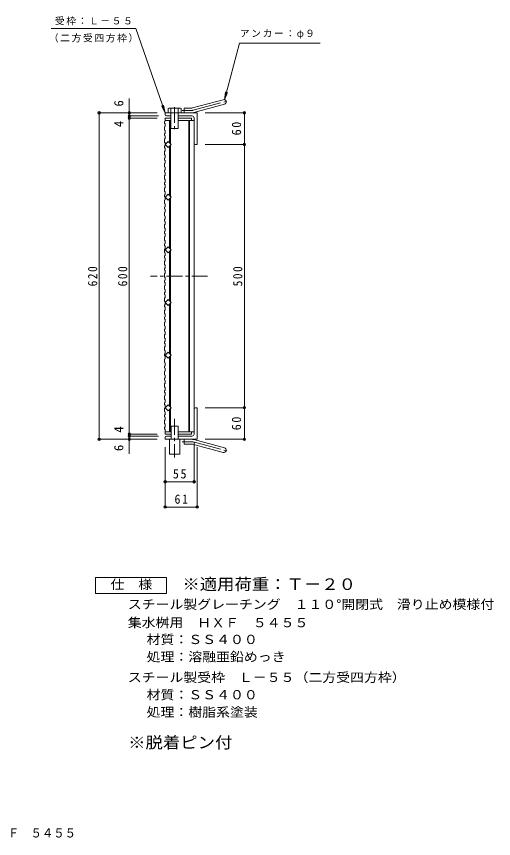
# Model space of a CAD drawing. Units: millimetres, scale not verified. Extents: x -909 to 1035, y -823 to 810.
# Drawn here: x 129 to 1035, y -823 to 738 of the extents above; entities that cross this region are included whole.
import ezdxf
from ezdxf.enums import TextEntityAlignment as Align

# ---------------------------------------------------------------- set-up
doc = ezdxf.new("R2010")
doc.units = ezdxf.units.MM
doc.header["$LTSCALE"] = 6
doc.header["$PDMODE"] = 32
doc.header["$PDSIZE"] = 4.8
doc.linetypes.add('CHAIN1', pattern=[8, 5, -1, 1, -1])
doc.linetypes.add('CHAIN2', pattern=[12, 9, -1, 1, -1])
for name, color, linetype, lineweight in [('A-1_ピット', 2, 'Continuous', 9), ('A-2_蓋', 3, 'Continuous', 9), ('A-4_寸法', 7, 'Continuous', 9), ('A-5_仕様文', 7, 'Continuous', 9), ('A-9_ｸｯｼｮﾝ材', 4, 'Continuous', 9), ('F-4_F-4ﾚｲﾔ', 2, 'Continuous', 9)]:
    doc.layers.add(name, color=color, linetype=linetype, lineweight=lineweight)
doc.layers.add('F-5_F-5ﾚｲﾔ', color=2, linetype='Continuous')
doc.styles.add('ＭＳ ゴシック', font='')
doc.styles.get('ＭＳ ゴシック').set_extended_font_data('MS Gothic')

msp = doc.modelspace()

# ---------------------------------------------------------------- linework, layer by layer
at = {"layer": 'A-1_ピット'}
for p, q in [((463.227, 564.769), (521.418, 580.361)), ((447.082, 555.462), (447.082, 564.462)), ((460.898, 564.462), (447.082, 564.462)), ((465.556, 556.076), (523.747, 571.668)), ((411.083, 551.962), (411.083, 555.462)), ((472.082, 555.462), (411.083, 555.462)), ((422.083, 549.462), (413.582, 549.462)), ((462.082, 549.462), (436.083, 549.462)), ((472.082, 555.462), (472.082, 495.462)), ((466.083, 545.462), (466.083, 497.962)), ((468.582, 495.462), (472.082, 495.462)), ((466.083, -54.538), (466.083, -7.038)), ((468.582, -4.538), (472.082, -4.538)), ((472.082, -4.538), (472.082, -64.538)), ((411.083, -61.038), (411.083, -64.538)), ((422.583, -58.538), (413.582, -58.538)), ((462.082, -58.538), (435.583, -58.538)), ((472.082, -64.538), (411.083, -64.538)), ((447.082, -64.538), (447.082, -73.538)), ((460.898, -73.538), (447.082, -73.538)), ((463.227, -73.844), (521.418, -89.436)), ((465.556, -65.151), (523.747, -80.743))]:
    msp.add_line(p, q, dxfattribs=at)
at = {"layer": 'A-1_ピット', "linetype": 'CHAIN2'}
for p, q in [((464.392, 560.422), (529.558, 577.884)), ((460.898, 559.962), (443.278, 559.962)), ((460.898, -69.038), (443.278, -69.038)), ((464.392, -69.498), (529.558, -86.959))]:
    msp.add_line(p, q, dxfattribs=at)
at = {"layer": 'A-1_ピット'}
for centre, radius, start, end in [((522.583, 576.014), 4.5, 285.00014, 104.99991), ((460.898, 573.463), 9, 270, 285.00002), ((413.582, 551.962), 2.5, 180, 270), ((460.898, 573.463), 18, 270, 285), ((462.082, 545.462), 4, 0, 90), ((468.582, 497.962), 2.5, 180, 270), ((468.582, -7.038), 2.5, 90, 180), ((413.582, -61.038), 2.5, 90, 180), ((462.082, -54.538), 4, 270, 0), ((460.898, -82.538), 18, 75, 90), ((460.898, -82.538), 9, 74.99998, 90), ((522.583, -85.09), 4.5, 255.00009, 74.99986)]:
    msp.add_arc(centre, radius, start, end, dxfattribs=at)
at = {"layer": 'A-1_ピット', "linetype": 'CHAIN2'}
for centre, start, end in [((460.898, 573.462), 270, 284.99995), ((460.898, -82.538), 75.00005, 90)]:
    msp.add_arc(centre, 13.5, start, end, dxfattribs=at)
at = {"layer": 'A-2_蓋'}
for p, q in [((409.583, 538.819), (411.083, 539.819)), ((409.583, 538.819), (409.583, 535.819)), ((409.583, 535.819), (411.083, 534.819)), ((411.083, 545.462), (411.083, 539.819)), ((411.083, 545.462), (422.083, 545.462)), ((411.083, 540.962), (422.083, 540.962)), ((411.083, 534.819), (411.083, 529.706)), ((419.583, 540.962), (419.583, 498.276)), ((421.083, 540.962), (421.083, 496.776)), ((436.083, 545.462), (461.083, 545.462)), ((456.083, 540.962), (456.083, -50.038)), ((457.582, 540.962), (457.582, -50.038)), ((461.083, 545.462), (461.083, 540.962)), ((409.583, 528.706), (411.083, 529.706)), ((409.583, 528.706), (409.583, 522.706)), ((409.583, 522.706), (411.083, 521.706)), ((409.583, 515.593), (411.083, 516.593)), ((409.583, 515.593), (409.583, 512.593)), ((411.083, 516.593), (411.083, 521.706)), ((409.583, 512.593), (411.083, 511.593)), ((409.583, 505.48), (411.083, 506.48)), ((409.583, 505.48), (409.583, 499.48)), ((411.083, 511.593), (411.083, 506.48)), ((409.583, 499.48), (411.083, 498.48)), ((409.583, 492.367), (411.083, 493.367)), ((409.583, 492.367), (409.583, 489.367)), ((409.583, 489.367), (411.083, 488.367)), ((411.083, 493.367), (411.083, 498.48)), ((411.083, 488.367), (411.083, 483.254)), ((419.583, 492.649), (419.583, 398.276)), ((421.083, 494.149), (421.083, 396.776)), ((409.583, 482.254), (411.083, 483.254)), ((409.583, 482.254), (409.583, 476.254)), ((409.583, 476.254), (411.083, 475.254)), ((409.583, 469.141), (411.083, 470.141)), ((409.583, 469.141), (409.583, 466.141)), ((411.083, 470.141), (411.083, 475.254)), ((409.583, 466.141), (411.083, 465.141)), ((409.583, 459.028), (411.083, 460.028)), ((409.583, 459.028), (409.583, 453.028)), ((409.583, 453.028), (411.083, 452.028)), ((411.083, 465.141), (411.083, 460.028)), ((409.583, 445.915), (411.083, 446.915)), ((409.583, 445.915), (409.583, 442.915)), ((409.583, 442.915), (411.083, 441.915)), ((411.083, 446.915), (411.083, 452.028)), ((411.083, 441.915), (411.083, 436.802)), ((409.583, 435.802), (411.083, 436.802)), ((409.583, 435.802), (409.583, 429.802)), ((409.583, 429.802), (411.083, 428.802)), ((409.583, 422.689), (411.083, 423.689)), ((409.583, 422.689), (409.583, 419.689)), ((411.083, 423.689), (411.083, 428.802)), ((409.583, 419.689), (411.083, 418.689)), ((409.583, 412.576), (411.083, 413.576)), ((409.583, 412.576), (409.583, 406.576)), ((409.583, 406.576), (411.083, 405.576)), ((411.083, 418.689), (411.083, 413.576)), ((409.583, 399.463), (411.083, 400.463)), ((409.583, 399.463), (409.583, 396.463)), ((409.583, 396.463), (411.083, 395.463)), ((409.583, 389.35), (411.083, 390.35)), ((411.083, 400.463), (411.083, 405.576)), ((411.083, 395.463), (411.083, 390.35)), ((419.583, 392.649), (419.583, 298.276)), ((421.083, 394.148), (421.083, 296.776)), ((409.583, 389.35), (409.583, 383.35)), ((409.583, 383.35), (411.083, 382.35)), ((409.583, 376.237), (411.083, 377.237)), ((409.583, 376.237), (409.583, 373.237)), ((411.083, 377.237), (411.083, 382.35)), ((409.583, 373.237), (411.083, 372.237)), ((409.583, 366.124), (411.083, 367.124)), ((409.583, 366.124), (409.583, 360.124)), ((409.583, 360.124), (411.083, 359.124)), ((411.083, 372.237), (411.083, 367.124)), ((411.083, 354.011), (411.083, 359.124)), ((409.583, 353.011), (411.083, 354.011)), ((409.583, 353.011), (409.583, 350.011)), ((409.583, 350.011), (411.083, 349.011)), ((409.583, 342.898), (411.083, 343.898)), ((411.083, 349.011), (411.083, 343.898)), ((409.583, 342.898), (409.583, 336.898)), ((409.583, 336.898), (411.083, 335.898)), ((409.583, 329.785), (411.083, 330.785)), ((409.583, 329.785), (409.583, 326.785)), ((411.083, 330.785), (411.083, 335.898)), ((409.583, 326.785), (411.083, 325.785)), ((409.583, 319.672), (411.083, 320.672)), ((409.583, 319.672), (409.583, 313.672)), ((409.583, 313.672), (411.083, 312.672)), ((411.083, 325.785), (411.083, 320.672)), ((411.083, 307.559), (411.083, 312.672)), ((409.583, 306.559), (411.083, 307.559)), ((409.583, 306.559), (409.583, 303.559)), ((409.583, 303.559), (411.083, 302.559)), ((409.583, 296.446), (411.083, 297.446)), ((411.083, 302.559), (411.083, 297.446)), ((409.583, 296.446), (409.583, 290.446)), ((409.583, 290.446), (411.083, 289.446)), ((409.583, 283.333), (411.083, 284.333)), ((409.583, 283.333), (409.583, 280.333)), ((411.083, 284.333), (411.083, 289.446)), ((419.583, 198.276), (419.583, 292.649)), ((421.083, 196.776), (421.083, 294.149)), ((409.583, 280.333), (411.083, 279.333)), ((409.583, 273.22), (411.083, 274.22)), ((409.583, 273.22), (409.583, 267.22)), ((409.583, 267.22), (411.083, 266.22)), ((411.083, 279.333), (411.083, 274.22)), ((411.083, 261.107), (411.083, 266.22)), ((409.583, 260.107), (411.083, 261.107)), ((409.583, 260.107), (409.583, 257.107)), ((409.583, 257.107), (411.083, 256.107)), ((409.583, 249.994), (411.083, 250.994)), ((409.583, 249.994), (409.583, 243.994)), ((411.083, 256.107), (411.083, 250.994)), ((409.583, 243.994), (411.083, 242.994)), ((409.583, 236.881), (411.083, 237.881)), ((409.583, 236.881), (409.583, 233.881)), ((411.083, 237.881), (411.083, 242.994)), ((409.583, 233.881), (411.083, 232.881)), ((409.583, 226.768), (411.083, 227.768)), ((409.583, 226.768), (409.583, 220.768)), ((409.583, 220.768), (411.083, 219.768)), ((411.083, 232.881), (411.083, 227.768)), ((411.083, 214.655), (411.083, 219.768)), ((409.583, 213.655), (411.083, 214.655)), ((409.583, 213.655), (409.583, 210.655)), ((409.583, 210.655), (411.083, 209.655)), ((409.583, 203.542), (411.083, 204.542)), ((409.583, 203.542), (409.583, 197.542)), ((411.083, 209.655), (411.083, 204.542)), ((409.583, 197.542), (411.083, 196.542)), ((409.583, 190.429), (411.083, 191.429)), ((409.583, 190.429), (409.583, 187.429)), ((409.583, 187.429), (411.083, 186.429)), ((411.083, 191.429), (411.083, 196.542)), ((419.583, 98.276), (419.583, 192.649)), ((421.083, 96.776), (421.083, 194.148)), ((409.583, 180.316), (411.083, 181.316)), ((409.583, 180.316), (409.583, 174.316)), ((409.583, 174.316), (411.083, 173.316)), ((411.083, 186.429), (411.083, 181.316)), ((411.083, 168.203), (411.083, 173.316)), ((409.583, 167.203), (411.083, 168.203)), ((409.583, 167.203), (409.583, 164.203)), ((409.583, 164.203), (411.083, 163.203)), ((409.583, 157.09), (411.083, 158.09)), ((409.583, 157.09), (409.583, 151.09)), ((411.083, 163.203), (411.083, 158.09)), ((409.583, 151.09), (411.083, 150.09)), ((409.583, 143.977), (411.083, 144.977)), ((409.583, 143.977), (409.583, 140.977)), ((409.583, 140.977), (411.083, 139.977)), ((411.083, 144.977), (411.083, 150.09)), ((409.583, 133.864), (411.083, 134.864)), ((409.583, 133.864), (409.583, 127.864)), ((409.583, 127.864), (411.083, 126.864)), ((411.083, 139.977), (411.083, 134.864)), ((411.083, 121.751), (411.083, 126.864)), ((409.583, 120.751), (411.083, 121.751)), ((409.583, 120.751), (409.583, 117.751)), ((409.583, 117.751), (411.083, 116.751)), ((409.583, 110.638), (411.083, 111.638)), ((409.583, 110.638), (409.583, 104.638)), ((411.083, 116.751), (411.083, 111.638)), ((409.583, 104.638), (411.083, 103.638)), ((409.583, 97.525), (411.083, 98.525)), ((409.583, 97.525), (409.583, 94.525)), ((409.583, 94.525), (411.083, 93.525)), ((411.083, 98.525), (411.083, 103.638)), ((421.083, -3.224), (421.083, 94.149)), ((409.583, 87.412), (411.083, 88.412)), ((409.583, 87.412), (409.583, 81.412)), ((409.583, 81.412), (411.083, 80.412)), ((411.083, 93.525), (411.083, 88.412)), ((411.083, 75.299), (411.083, 80.412)), ((419.583, -1.724), (419.583, 92.649)), ((409.583, 74.299), (411.083, 75.299)), ((409.583, 74.299), (409.583, 71.299)), ((409.583, 71.299), (411.083, 70.299)), ((409.583, 64.186), (411.083, 65.186)), ((409.583, 64.186), (409.583, 58.186)), ((411.083, 70.299), (411.083, 65.186)), ((409.583, 58.186), (411.083, 57.186)), ((409.583, 51.073), (411.083, 52.073)), ((409.583, 51.073), (409.583, 48.073)), ((409.583, 48.073), (411.083, 47.073)), ((411.083, 52.073), (411.083, 57.186)), ((411.083, 47.073), (411.083, 41.96)), ((409.583, 40.96), (411.083, 41.96)), ((409.583, 40.96), (409.583, 34.96)), ((409.583, 34.96), (411.083, 33.96)), ((411.083, 28.847), (411.083, 33.96)), ((409.583, 27.847), (411.083, 28.847)), ((409.583, 27.847), (409.583, 24.847)), ((409.583, 24.847), (411.083, 23.847)), ((409.583, 17.734), (411.083, 18.734)), ((409.583, 17.734), (409.583, 11.734)), ((411.083, 23.847), (411.083, 18.734)), ((409.583, 11.734), (411.083, 10.734)), ((409.583, 4.621), (411.083, 5.621)), ((409.583, 4.621), (409.583, 1.621)), ((409.583, 1.621), (411.083, 0.621)), ((411.083, 5.621), (411.083, 10.734)), ((411.083, 0.621), (411.083, -4.492)), ((409.583, -5.492), (411.083, -4.492)), ((409.583, -5.492), (409.583, -11.492)), ((409.583, -11.492), (411.083, -12.492)), ((411.083, -17.605), (411.083, -12.492)), ((419.583, -50.038), (419.583, -7.351)), ((421.083, -50.038), (421.083, -5.851)), ((409.583, -18.605), (411.083, -17.605)), ((409.583, -18.605), (409.583, -21.605)), ((409.583, -28.718), (411.083, -27.718)), ((409.583, -28.718), (409.583, -34.718)), ((409.583, -34.718), (411.083, -35.718)), ((409.583, -41.831), (411.083, -40.831)), ((409.583, -41.831), (409.583, -44.831)), ((409.583, -44.831), (411.083, -45.831)), ((411.083, -40.831), (411.083, -35.718)), ((411.083, -54.538), (411.083, -50.038)), ((411.083, -54.538), (422.583, -54.538)), ((435.583, -50.038), (466.083, -50.038))]:
    msp.add_line(p, q, dxfattribs=at)
at = {"layer": 'A-2_蓋', "linetype": 'CHAIN1'}
msp.add_line((491.896, 245.462), (383.3, 245.462), dxfattribs=at)
at = {"layer": 'A-2_蓋'}
for points in [[(436.083, 540.962), (466.083, 540.962), (466.083, -50.038)], [(409.583, -21.605), (411.083, -22.605), (411.083, -27.718)], [(411.083, -45.831), (411.083, -50.038), (422.583, -50.038)], [(435.583, -54.538), (461.083, -54.538), (461.083, -50.038)]]:
    msp.add_lwpolyline(points, dxfattribs=at)
for points in [[(422.396, 495.462), (416.739, 489.806), (411.083, 495.462), (416.739, 501.119)], [(422.396, 395.462), (416.739, 389.806), (411.083, 395.462), (416.739, 401.119)], [(422.396, 295.462), (416.739, 301.119), (411.083, 295.462), (416.739, 289.806)], [(422.396, 195.462), (416.739, 201.119), (411.083, 195.462), (416.739, 189.805)], [(422.396, 95.462), (416.739, 101.119), (411.083, 95.462), (416.739, 89.806)], [(422.396, -4.538), (416.739, 1.119), (411.083, -4.538), (416.739, -10.194)]]:
    msp.add_lwpolyline(points, close=True, dxfattribs=at)
at = {"layer": 'A-4_寸法'}
for p, q in [((342.962, -92.159), (342.962, 582.651)), ((396.082, 555.462), (284.035, 555.462)), ((285.835, -64.538), (285.835, 555.462)), ((398.583, 549.462), (341.162, 549.462)), ((487.083, 555.462), (563.419, 555.462)), ((561.619, -64.538), (561.619, 555.462)), ((396.082, 545.462), (341.162, 545.462)), ((487.083, 495.462), (563.419, 495.462)), ((487.083, -4.538), (563.419, -4.538)), ((396.082, -54.538), (341.162, -54.538)), ((398.583, -58.538), (341.162, -58.538)), ((396.082, -64.538), (284.035, -64.538)), ((466.083, -69.538), (466.083, -146.938)), ((487.083, -64.538), (563.419, -64.538)), ((411.083, -79.538), (411.083, -194.938)), ((472.082, -79.538), (472.082, -194.938)), ((411.083, -145.138), (466.083, -145.138)), ((411.083, -193.138), (472.082, -193.138))]:
    msp.add_line(p, q, dxfattribs=at)
for p in [(285.835, 555.462), (342.962, 555.462), (342.962, 549.462), (342.962, 545.462), (561.619, 555.462), (561.619, 495.462), (561.619, -4.538), (285.835, -64.538), (342.962, -54.538), (342.962, -58.538), (342.962, -64.538), (561.619, -64.538), (411.083, -145.138), (466.083, -145.138), (411.083, -193.138), (472.082, -193.138)]:
    msp.add_point(p, dxfattribs=at)
at = {"layer": 'A-5_仕様文'}
for p, q in [((194.75, 715.522), (355.195, 715.522)), ((523.747, 580.361), (552.445, 687.462)), ((552.445, 687.462), (705.556, 687.462)), ((523.747, 580.361), (525.705, 595.233)), ((523.747, 580.361), (529.487, 594.219)), ((411.083, 555.462), (408.029, 570.148))]:
    msp.add_line(p, q, dxfattribs=at)
msp.add_lwpolyline([(355.195, 715.522), (411.083, 555.462), (404.332, 568.857)], dxfattribs=at)
at = {"layer": 'A-9_ｸｯｼｮﾝ材'}
for p, q in [((419.363, 564.423), (438.802, 564.423)), ((422.083, 555.462), (422.083, 563.382)), ((436.083, 555.462), (436.083, 563.382)), ((441.522, 563.382), (441.522, 555.462)), ((422.083, 555.462), (422.083, 525.462)), ((436.083, 555.462), (436.083, 525.462)), ((422.083, 525.462), (436.083, 525.462)), ((422.583, -39.538), (435.583, -39.538)), ((422.583, -39.538), (422.583, -64.538)), ((435.583, -39.538), (435.583, -64.538)), ((419.082, -64.538), (419.082, -92.538)), ((439.083, -64.538), (439.083, -92.538)), ((419.082, -92.538), (439.083, -92.538))]:
    msp.add_line(p, q, dxfattribs=at)
at = {"layer": 'A-9_ｸｯｼｮﾝ材', "linetype": 'CHAIN1'}
for p, q in [((429.083, 566.357), (429.083, 520)), ((429.083, -25.835), (429.083, -99.03))]:
    msp.add_line(p, q, dxfattribs=at)
at = {"layer": 'A-9_ｸｯｼｮﾝ材'}
msp.add_lwpolyline([(416.644, 563.382), (416.644, 555.462), (441.522, 555.462)], dxfattribs=at)
for centre, radius, start, end in [((419.363, 560.349), 4.074, 48.12389, 131.8763), ((429.083, 540.356), 24.066, 73.09029, 106.90971), ((438.802, 560.349), 4.074, 48.1237, 131.87611)]:
    msp.add_arc(centre, radius, start, end, dxfattribs=at)
at = {"layer": 'F-4_F-4ﾚｲﾔ'}
msp.add_lwpolyline([(278.814, -357.189), (278.814, -327.189), (413.814, -327.189), (413.814, -357.189)], close=True, dxfattribs=at)

# ---------------------------------------------------------------- texts
at = {"layer": 'A-4_寸法', "color": 2, "style": 'ＭＳ ゴシック'}
for s, p in [('6', (336.962, 567.41)), ('4', (336.962, 528.386)), ('4', (336.962, -51.884)), ('6', (336.962, -86.861))]:
    msp.add_text(s, height=17.6, rotation=90, dxfattribs=at).set_placement(p, align=Align.BOTTOM_LEFT)
at = {"layer": 'A-4_寸法', "color": 2, "char_height": 17.6, "attachment_point": 7, "rotation": 90, "style": 'ＭＳ ゴシック'}
for s, insert in [('\\T1.27;\\W0.95;60', (555.62, 512.712)), ('\\T1.27;\\W0.9;620', (282.235, 225.962)), ('\\T1.27;\\W0.9;600', (339.362, 225.962)), ('\\T1.27;\\W0.9;500', (558.019, 225.962)), ('\\T1.27;\\W0.95;60', (555.62, -47.288))]:
    msp.add_mtext(s, dxfattribs=dict(at, insert=insert))
at = {"layer": 'A-4_寸法', "color": 2, "char_height": 17.6, "attachment_point": 7, "style": 'ＭＳ ゴシック'}
for s, insert in [('\\T1.27;\\W0.95;55', (425.833, -139.138)), ('\\T1.27;\\W0.95;61', (428.832, -187.138))]:
    msp.add_mtext(s, dxfattribs=dict(at, insert=insert))
at = {"layer": 'A-5_仕様文', "char_height": 13.2, "attachment_point": 7, "style": 'ＭＳ ゴシック'}
for s, insert in [('\\T1.17;受枠：Ｌ－５５', (201.521, 721.84)), ('\\T1.17;（二方受四方枠）', (190.195, 689.119)), ('\\T1.17;アンカー：φ９', (553.073, 696.068))]:
    msp.add_mtext(s, dxfattribs=dict(at, insert=insert))
at = {"layer": 'F-4_F-4ﾚｲﾔ', "style": 'ＭＳ ゴシック', "width": 1.1}
for s, p in [('仕\u3000様', (307.314, -354.19)), ('スチール製グレーチング\u3000１１０°開閉式\u3000滑り止め模様付', (340.068, -391.942)), ('集水桝用\u3000ＨＸＦ\u3000５４５５', (340.068, -426.629)), ('材質：ＳＳ４００', (375.895, -458.611)), ('処理：溶融亜鉛めっき', (375.895, -491.612)), ('スチール製受枠\u3000Ｌ－５５（二方受四方枠）', (340.069, -530.612)), ('材質：ＳＳ４００', (375.895, -563.612)), ('処理：樹脂系塗装', (375.895, -596.612))]:
    msp.add_text(s, height=17.6, dxfattribs=at).set_placement(p, align=Align.BOTTOM_LEFT)
at = {"layer": 'F-4_F-4ﾚｲﾔ', "color": 3, "style": 'ＭＳ ゴシック', "width": 1.1}
msp.add_text('※脱着ピン付', height=21.99, dxfattribs=at).set_placement((340.825, -657.826), align=Align.BOTTOM_LEFT)
at = {"layer": 'F-5_F-5ﾚｲﾔ', "color": 3, "style": 'ＭＳ ゴシック', "width": 1.1}
msp.add_text('※適用荷重：Ｔ－２０', height=21.99, dxfattribs=at).set_placement((443.814, -357.189), align=Align.BOTTOM_LEFT)
at = {"layer": 'F-5_F-5ﾚｲﾔ', "style": 'ＭＳ ゴシック', "width": 0.9}
msp.add_text('集水桝用\u3000ＨＸＦ\u3000５４５５', height=17.6, dxfattribs=at).set_placement((-39.071, -825.907), align=Align.BOTTOM_LEFT)

doc.saveas('drawing.dxf')
